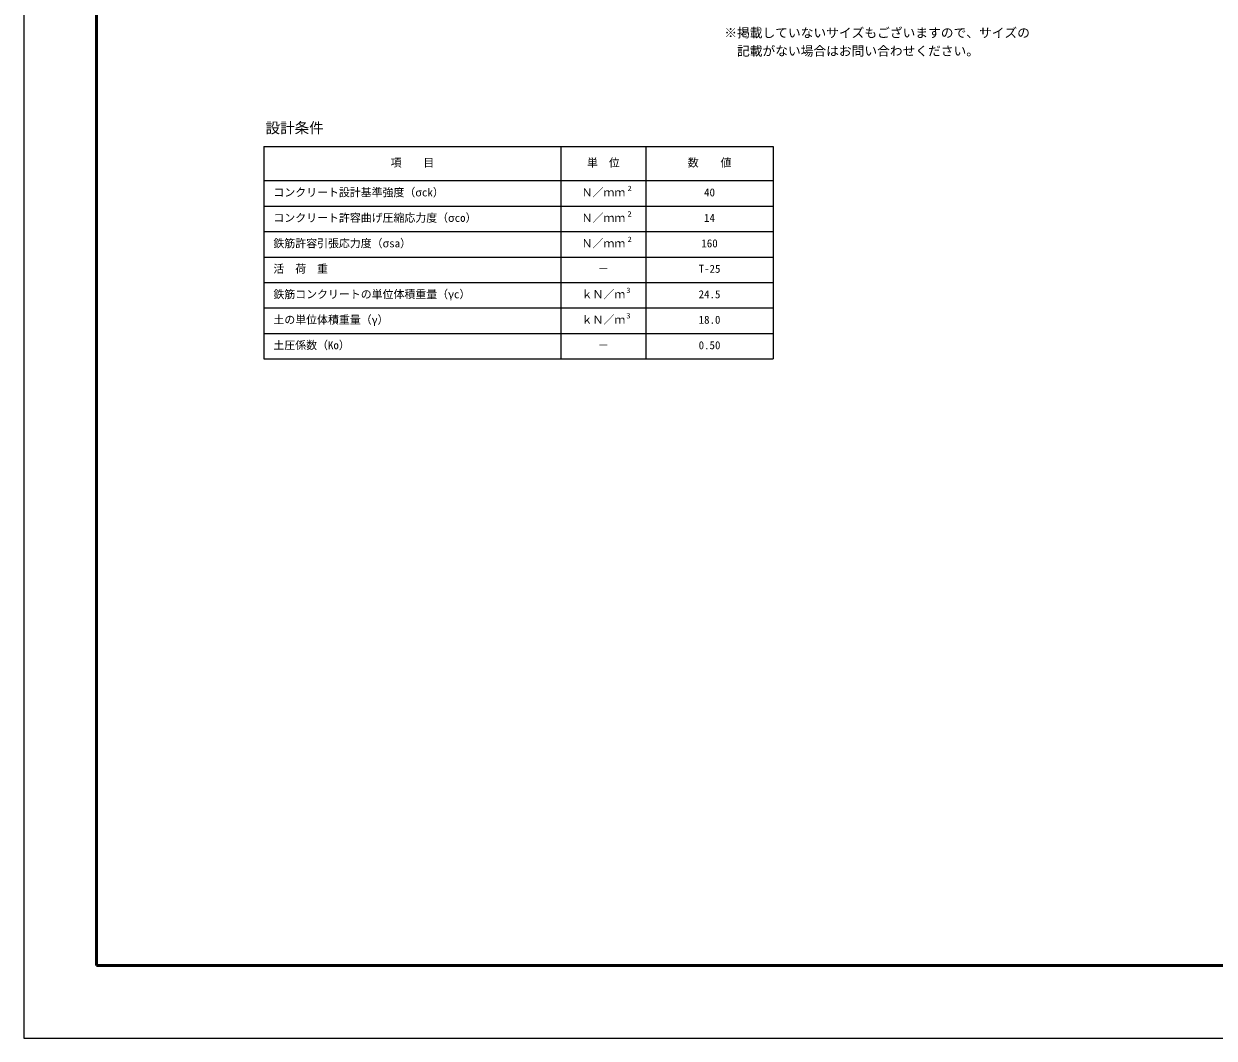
# Model space of a CAD drawing. Units: millimetres, scale not verified. Extents: x -8390 to 25210, y 0 to 11880.
# Drawn here: x -8390 to -1847, y 0 to 5576 of the extents above; entities that cross this region are included whole.
import ezdxf
from ezdxf.enums import TextEntityAlignment as Align

# ---------------------------------------------------------------- set-up
doc = ezdxf.new("R2010")
doc.units = ezdxf.units.MM
doc.header["$LTSCALE"] = 20
for name, color, linetype, lineweight in [('Defpoints_3', 5, 'Continuous', 25), ('HYO', 3, 'Continuous', 25), ('TXT', 7, 'Continuous', 25), ('WAKU', 3, 'Continuous', 50)]:
    doc.layers.add(name, color=color, linetype=linetype, lineweight=lineweight)
doc.styles.add('ＭＳ ゴシック', font='')
doc.styles.get('ＭＳ ゴシック').set_extended_font_data('MS Gothic')

msp = doc.modelspace()

# ---------------------------------------------------------------- linework, layer by layer
at = {"layer": 'Defpoints_3'}
for p, q in [((-8390, 11880), (-8390, 0)), ((-8390, 0), (8410, 0))]:
    msp.add_line(p, q, dxfattribs=at)
at = {"layer": 'HYO'}
for p, q in [((-7070.58, 4900.4), (-4270.58, 4900.4)), ((-7070.58, 4900.4), (-7070.58, 3733.74)), ((-5437.25, 4900.4), (-5437.25, 3733.74)), ((-4970.58, 4900.4), (-4970.58, 3733.74)), ((-4270.58, 4900.4), (-4270.58, 3733.74)), ((-7070.58, 4713.74), (-4270.58, 4713.74)), ((-7070.58, 4573.74), (-4270.58, 4573.74)), ((-7070.58, 4433.74), (-4270.58, 4433.74)), ((-7070.58, 4293.74), (-4270.58, 4293.74)), ((-7070.58, 4153.74), (-4270.58, 4153.74)), ((-7070.58, 4013.74), (-4270.58, 4013.74)), ((-7070.58, 3873.74), (-4270.58, 3873.74)), ((-7070.58, 3733.74), (-4270.58, 3733.74))]:
    msp.add_line(p, q, dxfattribs=at)
at = {"layer": 'WAKU'}
for p, q in [((-7990, 11480), (-7990, 400)), ((-7990, 400), (8010, 400))]:
    msp.add_line(p, q, dxfattribs=at)

# ---------------------------------------------------------------- texts
at = {"layer": 'TXT', "style": 'ＭＳ ゴシック'}
for s, height, p in [('※掲載していないサイズもございますので、サイズの', 51.32, (-4539.58, 5485.25)), ('\u3000記載がない場合はお問い合わせください。', 51.32, (-4539.58, 5385.25)), ('設計条件', 58.65, (-7061.25, 4956.4)), ('項\u3000\u3000目', 43.99, (-6373.91, 4777.07)), ('単\u3000位', 43.99, (-5293.91, 4777.07)), ('数\u3000\u3000値', 43.99, (-4740.58, 4777.07)), ('コンクリート設計基準強度（σck）', 43.99, (-7017.98, 4613.74)), ('Ｎ／ｍｍ', 43.99, (-5323.91, 4613.74)), ('2', 29.33, (-5071.7, 4647.52)), ('40', 43.99, (-4650.58, 4613.74)), ('コンクリート許容曲げ圧縮応力度（σco）', 43.99, (-7017.98, 4473.74)), ('Ｎ／ｍｍ', 43.99, (-5323.91, 4473.74)), ('2', 29.33, (-5071.7, 4507.52)), ('14', 43.99, (-4650.58, 4473.74)), ('鉄筋許容引張応力度（σsa）', 43.99, (-7017.98, 4333.74)), ('Ｎ／ｍｍ', 43.99, (-5323.91, 4333.74)), ('2', 29.33, (-5071.7, 4367.52)), ('160', 43.99, (-4665.58, 4333.74)), ('活\u3000荷\u3000重', 43.99, (-7017.98, 4193.74)), ('－', 43.99, (-5233.91, 4193.74)), ('T-25', 43.99, (-4680.58, 4193.74)), ('3', 29.33, (-5078.11, 4087.52)), ('鉄筋コンクリートの単位体積重量（γc）', 43.99, (-7017.98, 4053.74)), ('ｋＮ／ｍ', 43.99, (-5323.91, 4053.74)), ('24.5', 43.99, (-4680.58, 4053.74)), ('土の単位体積重量（γ）', 43.99, (-7017.98, 3913.74)), ('ｋＮ／ｍ', 43.99, (-5323.91, 3913.74)), ('3', 29.33, (-5078.11, 3947.52)), ('18.0', 43.99, (-4680.58, 3913.74)), ('土圧係数（Ko）', 43.99, (-7017.98, 3773.74)), ('－', 43.99, (-5233.91, 3773.74)), ('0.50', 43.99, (-4680.58, 3773.74))]:
    msp.add_text(s, height=height, dxfattribs=at).set_placement(p, align=Align.BOTTOM_LEFT)

doc.saveas('drawing.dxf')
